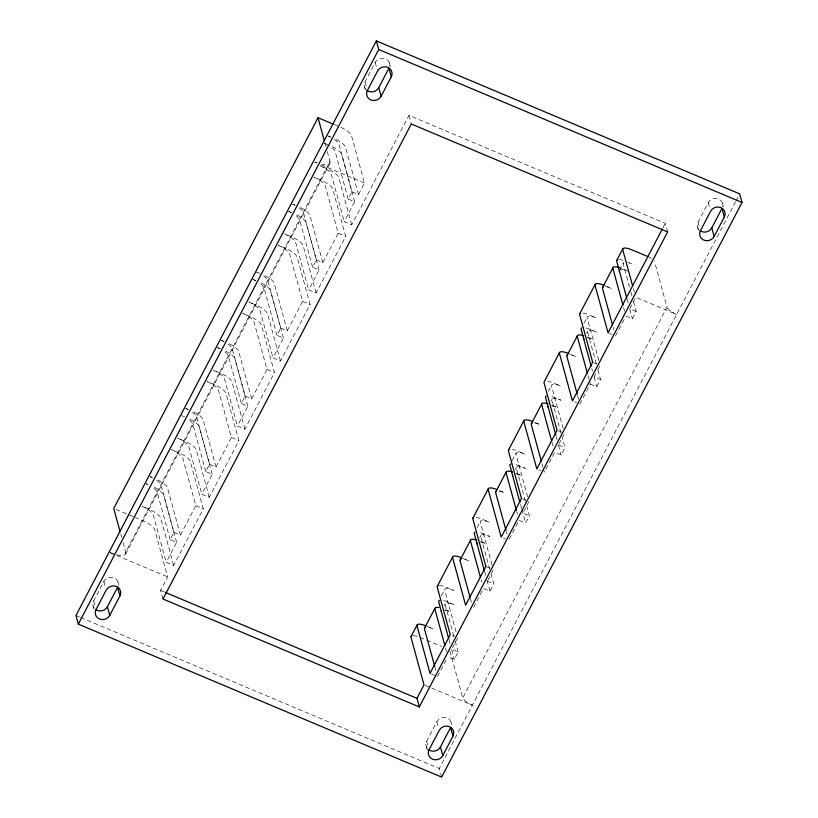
<?xml version="1.0" encoding="UTF-8"?>
<svg xmlns="http://www.w3.org/2000/svg" width="818" height="818" viewBox="0 0 818 818"><rect width="100%" height="100%" fill="white"/><g stroke="black" fill="none" stroke-linecap="round" stroke-linejoin="round"><path stroke-width="0.61" stroke-dasharray="4.09 3.07" d="M94.162 608.05A7.699 7.076 -15.3 0 1 93.681 600.964L103.855 581.506A7.699 7.076 -15.3 0 1 112.23 577.355A7.699 7.076 -15.3 0 1 118.354 583.643M365.513 88.968A7.699 7.076 -15.3 0 1 365.032 81.892L375.206 62.424A7.699 7.076 -15.3 0 1 384.552 58.487A7.699 7.076 -15.3 0 1 389.583 66.422M110.031 552.641A21.156 6.34 27.6 0 0 125.706 552.14L329.971 161.391L327.323 151.688M125.635 553.95L329.899 163.201M173.968 532.365L180.43 535.084L195.809 505.667L182.833 458.254A11.329 3.395 27.6 0 0 171.565 449.695L179.03 452.845A11.329 3.395 27.6 0 1 190.308 461.393L203.273 508.806L173.672 565.432L166.207 562.283L176.616 542.365L170.164 539.645L173.968 532.365L160.993 484.951A11.329 3.395 27.6 0 0 155.727 479.614M209.572 464.256L216.034 466.976L231.412 437.548L218.447 390.135A11.329 3.395 27.6 0 0 207.169 381.587L214.643 384.726A11.329 3.395 27.6 0 1 225.911 393.284L238.876 440.697L209.285 497.313L201.811 494.174L212.23 474.246L205.768 471.536L209.572 464.256L196.606 416.843A11.329 3.395 27.6 0 0 191.33 411.505M245.185 396.137L251.637 398.857L267.016 369.439L254.05 322.026A11.329 3.395 27.6 0 0 242.782 313.468L250.247 316.617A11.329 3.395 27.6 0 1 261.515 325.165L274.49 372.579L244.889 429.205L237.424 426.055L247.834 406.137L241.371 403.417L245.185 396.137L232.21 348.724A11.329 3.395 27.6 0 0 226.944 343.386M280.789 328.028L287.251 330.748L302.629 301.331L289.654 253.917A11.329 3.395 27.6 0 0 278.386 245.359L285.85 248.508A11.329 3.395 27.6 0 1 297.128 257.056L310.094 304.47L280.492 361.086L273.028 357.947L283.437 338.028L276.985 335.308L280.789 328.028L267.813 280.615A11.329 3.395 27.6 0 0 261.75 274.766M316.392 259.919L322.854 262.639L338.233 233.212L325.267 185.798A11.329 3.395 27.6 0 0 313.989 177.25L321.464 180.389A11.329 3.395 27.6 0 1 332.732 188.948L345.697 236.361L316.106 292.977L308.631 289.838L319.051 269.909L312.588 267.189L316.392 259.919L303.427 212.506A11.329 3.395 27.6 0 0 297.353 206.647M667.631 231.913L665.279 223.304L408.949 115.379L351.709 224.868L344.245 221.719L354.654 201.801L348.192 199.081L352.006 191.801L339.03 144.387A11.329 3.395 27.6 0 0 332.967 138.539M352.006 191.801L358.458 194.52L364.47 183.028L351.495 135.614A11.329 3.395 27.6 0 0 340.227 127.066M162.976 599.011L160.614 590.402L167.67 576.925L154.694 529.512A11.329 3.395 27.6 0 0 143.426 520.954L135.44 517.589M441.495 595.688L444.777 589.42M477.109 527.579L480.381 521.311M512.16 460.514L515.984 453.203M548.316 391.352L551.598 385.084M583.929 323.243L587.201 316.975M444.143 605.719L445.227 603.633M479.747 537.6L480.831 535.524M515.35 469.491L516.434 467.405M550.954 401.372L552.048 399.296M586.567 333.263L587.651 331.188M619.451 270.349L623.255 263.069M662.917 227.823L665.279 223.304M437.477 676.496L447.313 657.682M457.702 637.805L451.7 649.298L458.162 652.018L454.348 659.298L447.896 656.578M473.663 607.273L483.499 588.459L489.962 591.179L493.765 583.909L491.107 574.175M487.855 580.136L493.315 569.696L492.313 566.036M509.277 539.164L519.103 520.35L525.565 523.07L529.369 515.79L526.71 506.066M528.919 501.577L522.917 513.07L529.369 515.79M559.062 443.918L563.98 434.511M579.911 404.051L590.32 384.123L589.318 380.482M595.76 373.714L594.124 376.853L600.586 379.562L596.782 386.842L590.32 384.123M597.948 369.531L600.136 365.36M615.514 335.932L625.351 317.118M543.305 468.509L544.297 472.16L554.716 452.242L561.168 454.961L564.972 447.681L562.314 437.957M625.923 316.014L632.386 318.734L636.189 311.454L633.193 300.513M427.2 748.265A7.699 7.076 -15.3 0 1 426.71 741.19L436.884 721.721A7.699 7.076 -15.3 0 1 445.258 717.58A7.699 7.076 -15.3 0 1 451.393 723.858M698.552 229.193A7.699 7.076 -15.3 0 1 698.071 222.107L708.245 202.649A7.699 7.076 -15.3 0 1 717.58 198.702A7.699 7.076 -15.3 0 1 722.611 206.637M425.176 685.341L472.364 705.208A9.652 2.894 27.6 0 1 462.763 697.918L667.028 307.169L654.564 261.586M441.638 777.1L439.276 768.491L735.556 201.749M736.139 200.625L738.501 196.115M334.388 124.602L339.061 126.575M649.216 257.159L651.547 258.14M327.762 135.839L330.993 137.199M627.825 262.169L632.13 263.989A11.329 3.395 27.6 0 0 629.563 263.038M327.19 144.479L323.959 143.119A11.329 3.395 27.6 0 1 329.163 145.819M628.326 271.269L621.874 268.549A11.329 3.395 27.6 0 0 619.298 267.588M314.429 161.964L316.648 162.894M321.085 164.766L364.47 183.028M605.054 285.768L611.455 288.468A11.329 3.395 27.6 0 0 606.567 286.913M636.189 311.454L629.727 308.734L635.739 297.241L676.629 314.46A9.652 2.894 27.6 0 1 667.028 307.169M609.113 333.243L612.314 334.582M292.159 203.948L295.38 205.308M288.345 211.228L291.576 212.588M587.344 337.108L592.723 339.378A11.329 3.395 27.6 0 0 587.835 337.834M338.233 233.212L345.697 236.361M593.735 362.66L596.935 364.01M569.451 353.887L575.852 356.576A11.329 3.395 27.6 0 0 570.964 355.032M574.573 401.802L576.71 402.701M259.776 273.416L256.545 272.057A11.329 3.395 27.6 0 1 259.204 273.304M252.742 279.337L255.973 280.697M551.731 405.227L557.119 407.487A11.329 3.395 27.6 0 0 552.232 405.943M302.629 301.331L310.094 304.47M558.121 430.769L561.322 432.119M534.911 422.446L540.248 424.695A11.329 3.395 27.6 0 0 533.448 422.947M558.52 444.961L564.972 447.681M538.97 469.91L541.097 470.81M220.942 340.176L224.173 341.535M217.138 347.456L220.369 348.816M516.127 473.336L521.506 475.606A11.329 3.395 27.6 0 0 516.618 474.051M267.016 369.439L274.49 372.579M522.518 498.888L525.718 500.227M499.307 490.555L504.634 492.804A11.329 3.395 27.6 0 0 497.845 491.056M503.356 538.029L505.493 538.929M185.338 408.284L188.559 409.644M181.524 415.564L184.756 416.924M480.524 541.444L485.902 543.714A11.329 3.395 27.6 0 0 481.015 542.17M231.412 437.548L238.876 440.697M462.63 558.224L469.031 560.913A11.329 3.395 27.6 0 0 462.242 559.175M487.303 581.189L493.765 583.909M149.725 476.403L151.882 477.303M148.078 484.583L145.921 483.673A11.329 3.395 27.6 0 1 148.569 484.921M444.91 609.563L450.299 611.823A11.329 3.395 27.6 0 0 443.509 610.085M195.809 505.667L203.273 508.806M452.374 635.555L454.501 636.455M427.027 626.332L433.428 629.032A11.329 3.395 27.6 0 0 428.54 627.478M116.044 509.42L134.295 517.109M419.951 637.375L425.657 639.778M426.791 640.259L441.628 646.506M431.076 673.797L435.35 675.596M110.164 552.712L115.706 555.044M116.821 555.514L167.67 576.925M160.614 590.402L164.142 591.895M75.972 615.525L79.499 617.017M80.675 617.508L439.276 768.491M485.892 566.455L490.135 568.305M722.366 202.976L723.378 206.657M708.245 202.649L709.922 208.794M698.071 222.107L699.748 228.253M697.672 227.557L698.347 230.011M633.408 288.734L634.41 292.384M629.543 287.138L623.224 264.04A11.329 3.395 27.6 0 1 623.981 262.455M630.872 292.006L631.864 295.646M627.069 299.01L628.398 304.143M629.727 309.01L632.386 318.734M623.602 307.507L624.594 311.147M613.183 327.425L613.848 329.858M598.807 360.493L587.16 317.946A11.329 3.395 27.6 0 1 596.077 317.885L588.612 314.746A11.329 3.395 27.6 0 0 581.813 312.997M596.261 363.765L587.61 332.149A11.329 3.395 27.6 0 1 596.526 332.098L590.064 329.378A11.329 3.395 27.6 0 0 585.177 327.834M597.927 369.838L600.586 379.562M591.792 368.611L592.457 371.045M594.113 377.118L596.782 386.842M587.989 375.615L588.991 379.266M577.58 395.534L578.571 399.184M563.193 428.601L551.557 386.055A11.329 3.395 27.6 0 1 560.473 386.004L552.999 382.855A11.329 3.395 27.6 0 0 548.111 381.311M560.984 433.09L552.007 400.268A11.329 3.395 27.6 0 1 560.923 400.206L554.461 397.497A11.329 3.395 27.6 0 0 549.573 395.943M556.189 436.454L557.191 440.094M558.51 445.237L561.168 454.961M552.048 442.518L553.05 446.158M541.976 463.653L542.968 467.293M527.59 496.72L515.953 454.164A11.329 3.395 27.6 0 1 524.859 454.113L517.395 450.963A11.329 3.395 27.6 0 0 512.508 449.419M525.381 501.199L516.403 468.377A11.329 3.395 27.6 0 1 525.309 468.325L518.857 465.606A11.329 3.395 27.6 0 0 513.97 464.062M520.585 504.563L521.577 508.479M521.915 509.43L525.565 523.07M408.949 115.379L411.301 123.988M516.782 511.843L517.446 514.277M389.327 62.751L390.339 66.442M506.362 531.761L507.027 534.195M375.206 62.424L377.221 69.806M365.032 81.892L366.72 88.037M364.634 87.342L365.309 89.796M491.976 564.819L480.34 522.283A11.329 3.395 27.6 0 1 489.256 522.221L481.843 518.99A11.329 3.395 27.6 0 0 475.043 517.242M489.777 569.318L480.79 536.496A11.329 3.395 27.6 0 1 489.706 536.434L483.244 533.714A11.329 3.395 27.6 0 0 478.356 532.17M484.645 571.455L485.636 575.381M486.966 580.238L489.962 591.179M481.168 579.952L481.833 582.385M470.422 598.664L471.424 602.304M358.458 194.52L345.493 147.107A11.329 3.395 27.6 0 0 334.225 138.559M354.654 201.801L341.689 154.387A11.329 3.395 27.6 0 0 330.411 145.839M348.192 199.081L335.227 151.667A11.329 3.395 27.6 0 0 329.951 146.33M351.709 224.868L338.734 177.455A11.329 3.395 27.6 0 0 327.466 168.897L320.002 165.757A11.329 3.395 27.6 0 1 331.27 174.306L344.245 221.719M324.991 143.191L325.993 146.831M456.045 631.731L444.736 590.391A11.329 3.395 27.6 0 1 453.653 590.34L446.178 587.191A11.329 3.395 27.6 0 0 439.389 585.453M453.837 636.21L445.186 604.604A11.329 3.395 27.6 0 1 454.102 604.553L447.64 601.833A11.329 3.395 27.6 0 0 442.753 600.279M455.166 641.077L458.162 652.018M449.041 639.574L450.36 644.707M451.689 649.574L454.348 659.298M449.951 651.097L462.763 697.918M445.565 648.071L446.567 651.711M451.004 722.049L451.679 724.513M435.156 667.989L435.82 670.423M322.854 262.639L309.879 215.226A11.329 3.395 27.6 0 0 298.611 206.668M319.051 269.909L306.075 222.496A11.329 3.395 27.6 0 0 294.807 213.948M312.588 267.189L299.623 219.776A11.329 3.395 27.6 0 0 294.347 214.439M436.884 721.721L438.571 727.877M316.106 292.977L303.13 245.564A11.329 3.395 27.6 0 0 291.862 237.016L284.398 233.866A11.329 3.395 27.6 0 1 295.666 242.425L308.631 289.838M426.71 741.19L428.397 747.335M426.311 746.64L427.323 750.331M287.251 330.748L274.275 283.335A11.329 3.395 27.6 0 0 263.007 274.776M283.437 338.028L270.472 290.615A11.329 3.395 27.6 0 0 259.204 282.057M276.985 335.308L264.01 287.895A11.329 3.395 27.6 0 0 258.744 282.558M280.492 361.086L267.527 313.672A11.329 3.395 27.6 0 0 256.259 305.124L248.784 301.975A11.329 3.395 27.6 0 1 260.052 310.533L273.028 357.947M251.637 398.857L238.672 351.443A11.329 3.395 27.6 0 0 227.404 342.895M247.834 406.137L234.868 358.724A11.329 3.395 27.6 0 0 223.59 350.176M241.371 403.417L228.406 356.004A11.329 3.395 27.6 0 0 223.13 350.666M244.889 429.205L231.913 381.791A11.329 3.395 27.6 0 0 220.645 373.233L213.181 370.094A11.329 3.395 27.6 0 1 224.449 378.642L237.424 426.055M216.034 466.976L203.058 419.562A11.329 3.395 27.6 0 0 191.79 411.004M212.23 474.246L199.255 426.843A11.329 3.395 27.6 0 0 187.987 418.284M205.768 471.536L192.803 424.123A11.329 3.395 27.6 0 0 189.009 419.828M209.285 497.313L196.31 449.9A11.329 3.395 27.6 0 0 185.042 441.352L177.578 438.203A11.329 3.395 27.6 0 1 188.846 446.761L201.811 494.174M180.43 535.084L167.455 487.671A11.329 3.395 27.6 0 0 156.187 479.123M176.616 542.365L163.651 494.951A11.329 3.395 27.6 0 0 152.383 486.393M170.164 539.645L157.189 492.231A11.329 3.395 27.6 0 0 151.923 486.894M173.672 565.432L160.706 518.019A11.329 3.395 27.6 0 0 149.438 509.461L141.964 506.322A11.329 3.395 27.6 0 1 153.232 514.87L166.207 562.283M120.727 533.939L121.718 537.579M123.048 542.436L125.706 552.14M117.976 581.833L118.978 585.524M103.855 581.506L105.195 586.424M93.681 600.964L95.021 605.893M93.283 606.424L93.958 608.878M329.971 161.391A21.156 6.34 27.6 0 1 322.456 164.387M317.2 162.976A21.156 6.34 27.6 0 1 315.278 162.281M150.604 476.782A11.329 3.395 27.6 0 1 152.383 477.64M618.889 259.521A11.329 3.395 27.6 0 1 623.101 260.318M186.218 408.673A11.329 3.395 27.6 0 1 187.987 409.532M221.821 340.564A11.329 3.395 27.6 0 1 223.59 341.423M218.017 347.834A11.329 3.395 27.6 0 1 219.786 348.703M253.621 279.725A11.329 3.395 27.6 0 1 255.39 280.584M293.038 204.336A11.329 3.395 27.6 0 1 294.807 205.195M289.235 211.617A11.329 3.395 27.6 0 1 291.004 212.476M328.642 136.217A11.329 3.395 27.6 0 1 330.411 137.087M620.177 269.736A11.329 3.395 27.6 0 1 625.76 270.308M413.151 635.637A11.329 3.395 27.6 0 1 417.374 636.424"/><path stroke-width="1.23" d="M333.212 124.111L318.028 117.72L113.753 508.459L120.062 531.516M376.362 40.9L75.972 615.525L78.323 624.134L441.638 777.1L742.028 202.475L739.676 193.866L376.362 40.9L378.724 49.509L78.323 624.134M109.755 615.351L107.403 606.751L117.577 587.283L119.929 595.893L109.755 615.351A7.699 7.076 -15.3 0 1 99.489 618.981A7.699 7.076 -15.3 0 1 96.033 609.574L106.207 590.115A7.699 7.076 -15.3 0 1 116.473 586.496A7.699 7.076 -15.3 0 1 119.929 595.893M381.116 96.279L378.754 87.669L388.928 68.211L391.29 76.81L381.116 96.279A7.699 7.076 -15.3 0 1 370.851 99.898A7.699 7.076 -15.3 0 1 367.384 90.491L377.558 71.033A7.699 7.076 -15.3 0 1 387.824 67.413A7.699 7.076 -15.3 0 1 391.29 76.81M411.076 636.465L417.078 624.972M437.303 586.281L452.691 556.854M472.968 518.07L488.295 488.745M508.52 450.053L523.898 420.636M559.502 352.517L544.123 381.945A11.329 3.395 27.6 0 0 544.082 382.906L557.058 430.319L536.833 469.011L523.857 421.597A11.329 3.395 27.6 0 1 532.774 421.546M579.737 313.826L595.115 284.408M424.552 628.112L434.961 608.193M460.156 560.003L470.565 540.085M495.759 491.894L506.178 471.966M531.373 423.775L541.782 403.857M566.976 355.666L577.385 335.748M602.58 287.547L612.999 267.629M616.803 260.349L622.805 248.856M419.307 706.936L667.631 231.913L411.301 123.988L162.976 599.011L419.307 706.936L416.955 698.327L424 684.85L411.035 637.437A11.329 3.395 27.6 0 1 411.791 635.852M662.335 228.948L608.05 332.793L595.075 285.38A11.329 3.395 27.6 0 1 603.991 285.318M442.794 755.576L440.442 746.967L450.616 727.509L452.967 736.108L442.794 755.576A7.699 7.076 -15.3 0 1 432.528 759.196A7.699 7.076 -15.3 0 1 429.072 749.789L439.246 730.331A7.699 7.076 -15.3 0 1 449.511 726.711A7.699 7.076 -15.3 0 1 452.967 736.108M714.145 236.494L711.793 227.885L721.967 208.426L724.319 217.036L714.145 236.494A7.699 7.076 -15.3 0 1 703.879 240.114A7.699 7.076 -15.3 0 1 700.423 230.717L710.597 211.248A7.699 7.076 -15.3 0 1 720.862 207.629A7.699 7.076 -15.3 0 1 724.319 217.036M378.724 49.509L742.028 202.475M648.04 256.658L631.68 249.776A11.329 3.395 27.6 0 0 622.774 249.827L632.743 286.3M165.318 592.385L416.955 698.327M626.731 298.069L616.762 261.32A11.329 3.395 27.6 0 1 617.529 259.735M622.938 305.073L612.958 268.601A11.329 3.395 27.6 0 1 619.298 267.588M612.518 324.991L602.539 288.519A11.329 3.395 27.6 0 1 603.306 286.934M591.128 366.178L581.158 329.439A11.329 3.395 27.6 0 1 581.915 327.854M587.324 373.182L577.344 336.709A11.329 3.395 27.6 0 1 583.694 335.707M577.242 394.317L566.935 356.638A11.329 3.395 27.6 0 1 567.702 355.053M555.862 435.237L545.545 397.548A11.329 3.395 27.6 0 1 546.312 395.963M551.721 441.301L541.741 404.828A11.329 3.395 27.6 0 1 548.08 403.816M541.311 461.219L531.332 424.746A11.329 3.395 27.6 0 1 532.089 423.162M519.911 502.405L509.941 465.657A11.329 3.395 27.6 0 1 510.708 464.072M516.444 510.626L506.137 472.937A11.329 3.395 27.6 0 1 512.477 471.935M506.035 530.545L495.718 492.855A11.329 3.395 27.6 0 1 496.485 491.281M484.307 570.514L474.338 533.776A11.329 3.395 27.6 0 1 475.094 532.191M480.503 577.518L470.534 541.056A11.329 3.395 27.6 0 1 476.874 540.044M470.094 597.447L460.115 560.974A11.329 3.395 27.6 0 1 460.882 559.389M318.028 117.72L324.327 140.768M448.693 638.633L438.724 601.884A11.329 3.395 27.6 0 1 439.491 600.3M444.9 645.637L434.92 609.165A11.329 3.395 27.6 0 1 438.949 607.559M434.818 666.772L424.511 629.083A11.329 3.395 27.6 0 1 425.268 627.498M425.953 625.882A11.329 3.395 27.6 0 0 417.037 625.944L430.012 673.357L450.237 634.666L437.272 587.252A11.329 3.395 27.6 0 1 438.029 585.668M441.383 611.884A11.329 3.395 27.6 0 1 441.423 610.913M461.567 557.774A11.329 3.395 27.6 0 0 452.651 557.825L465.616 605.238L485.892 566.455L472.927 519.041A11.329 3.395 27.6 0 1 473.683 517.457M476.986 543.765A11.329 3.395 27.6 0 1 477.027 542.804M497.17 489.655A11.329 3.395 27.6 0 0 488.254 489.716L501.229 537.129L521.455 498.438L508.479 451.025A11.329 3.395 27.6 0 1 509.246 449.44M512.6 475.657A11.329 3.395 27.6 0 1 512.63 474.685M548.203 407.548A11.329 3.395 27.6 0 1 548.244 406.577M568.387 353.437A11.329 3.395 27.6 0 0 559.471 353.488L572.436 400.902L592.661 362.21L579.696 314.797A11.329 3.395 27.6 0 1 580.453 313.212M583.807 339.429A11.329 3.395 27.6 0 1 583.847 338.468M619.41 271.32A11.329 3.395 27.6 0 1 619.451 270.349M107.403 606.751A7.699 7.076 -15.3 0 1 95.471 609.4M378.754 87.669A7.699 7.076 -15.3 0 1 366.832 90.317M440.442 746.967A7.699 7.076 -15.3 0 1 428.509 749.615M711.793 227.885A7.699 7.076 -15.3 0 1 699.871 230.533"/></g></svg>
